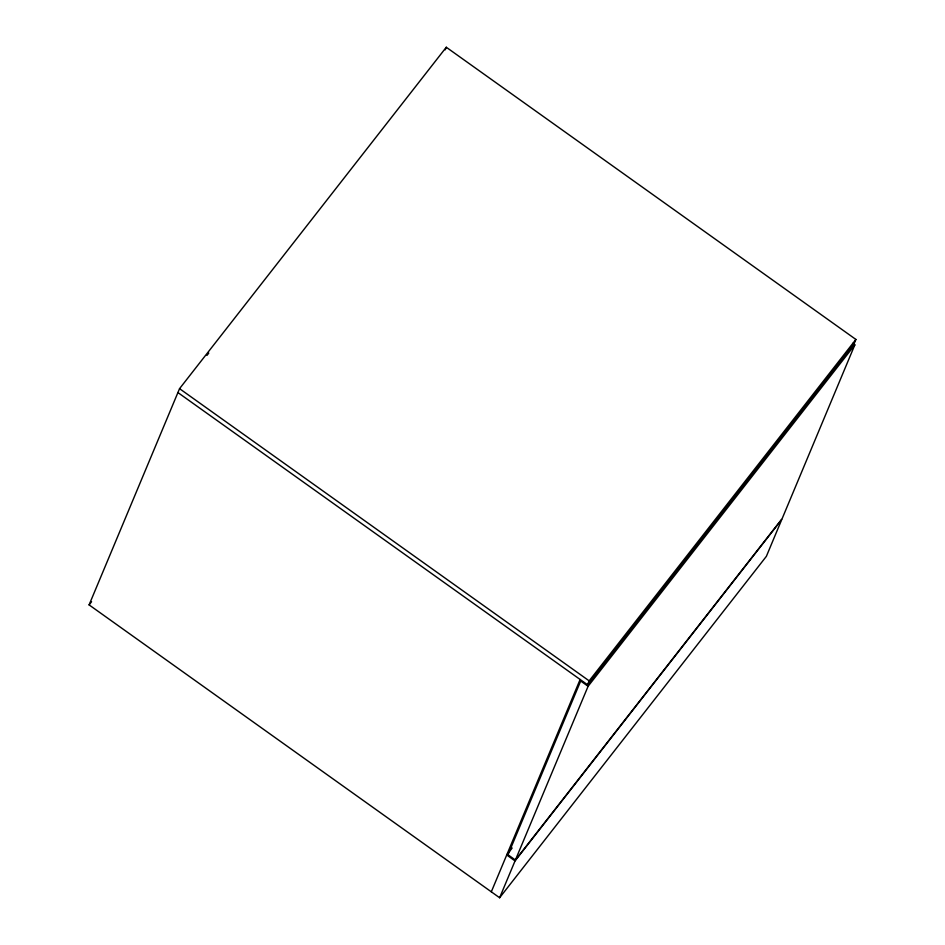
<?xml version="1.0" encoding="UTF-8"?>
<svg xmlns="http://www.w3.org/2000/svg" width="945" height="945" viewBox="0 0 945 945"><rect width="100%" height="100%" fill="white"/><g stroke="black" fill="none" stroke-linecap="round" stroke-linejoin="round"><path stroke-width="1.42" d="M499.633 897.75L515.037 860.919L781.775 519.502L766.371 556.345L499.633 897.75L89.102 604.894L179.55 388.655L446.288 47.25L855.898 339.444L854.268 343.342L587.53 684.759L177.92 392.565M445.201 49.849L446.288 47.25M491.317 891.808L580.135 679.479M587.53 684.759L589.16 680.861L855.898 339.444M588.097 686.283L580.691 681.002L508.008 854.776L515.403 860.044L588.097 686.283L854.835 344.878L852.721 343.366M854.835 344.878L782.141 518.64L515.403 860.044M206.955 355.403L208.774 353.076M89.102 604.894L91.582 601.717M512.166 848.008L506.721 854.977L515.037 860.919M179.55 388.655L589.16 680.861"/></g></svg>
